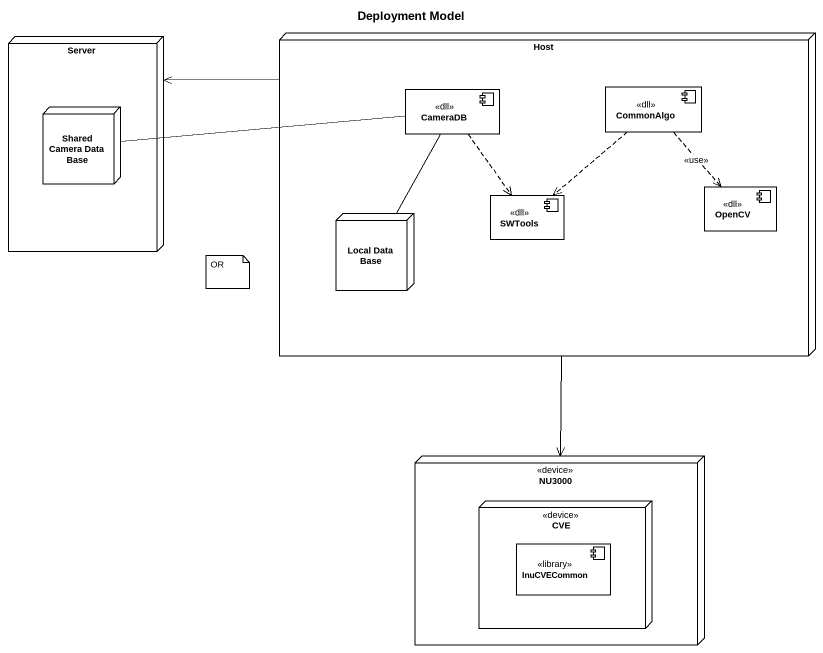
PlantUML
@startuml
title Deployment Model
node Server {
  node "Shared Camera Data Base" as Shared_Camera_Data_Base
}
node Host {
  component CameraDB <<dll>>
  component CommonAlgo <<dll>>
  component SWTools <<dll>>
  component OpenCV <<dll>>
  node "Local Data Base" as Local_Data_Base
}
node NU3000 <<device>> {
  node CVE <<device>> {
    component InuCVECommon <<library>>
  }
}
Host -left-> Server
Host --> NU3000
CameraDB -left- Shared_Camera_Data_Base
CameraDB ..> SWTools
CameraDB -- Local_Data_Base
CommonAlgo ..> SWTools
CommonAlgo ..> OpenCV : <<use>>
note as N1
  OR
end note
@enduml
